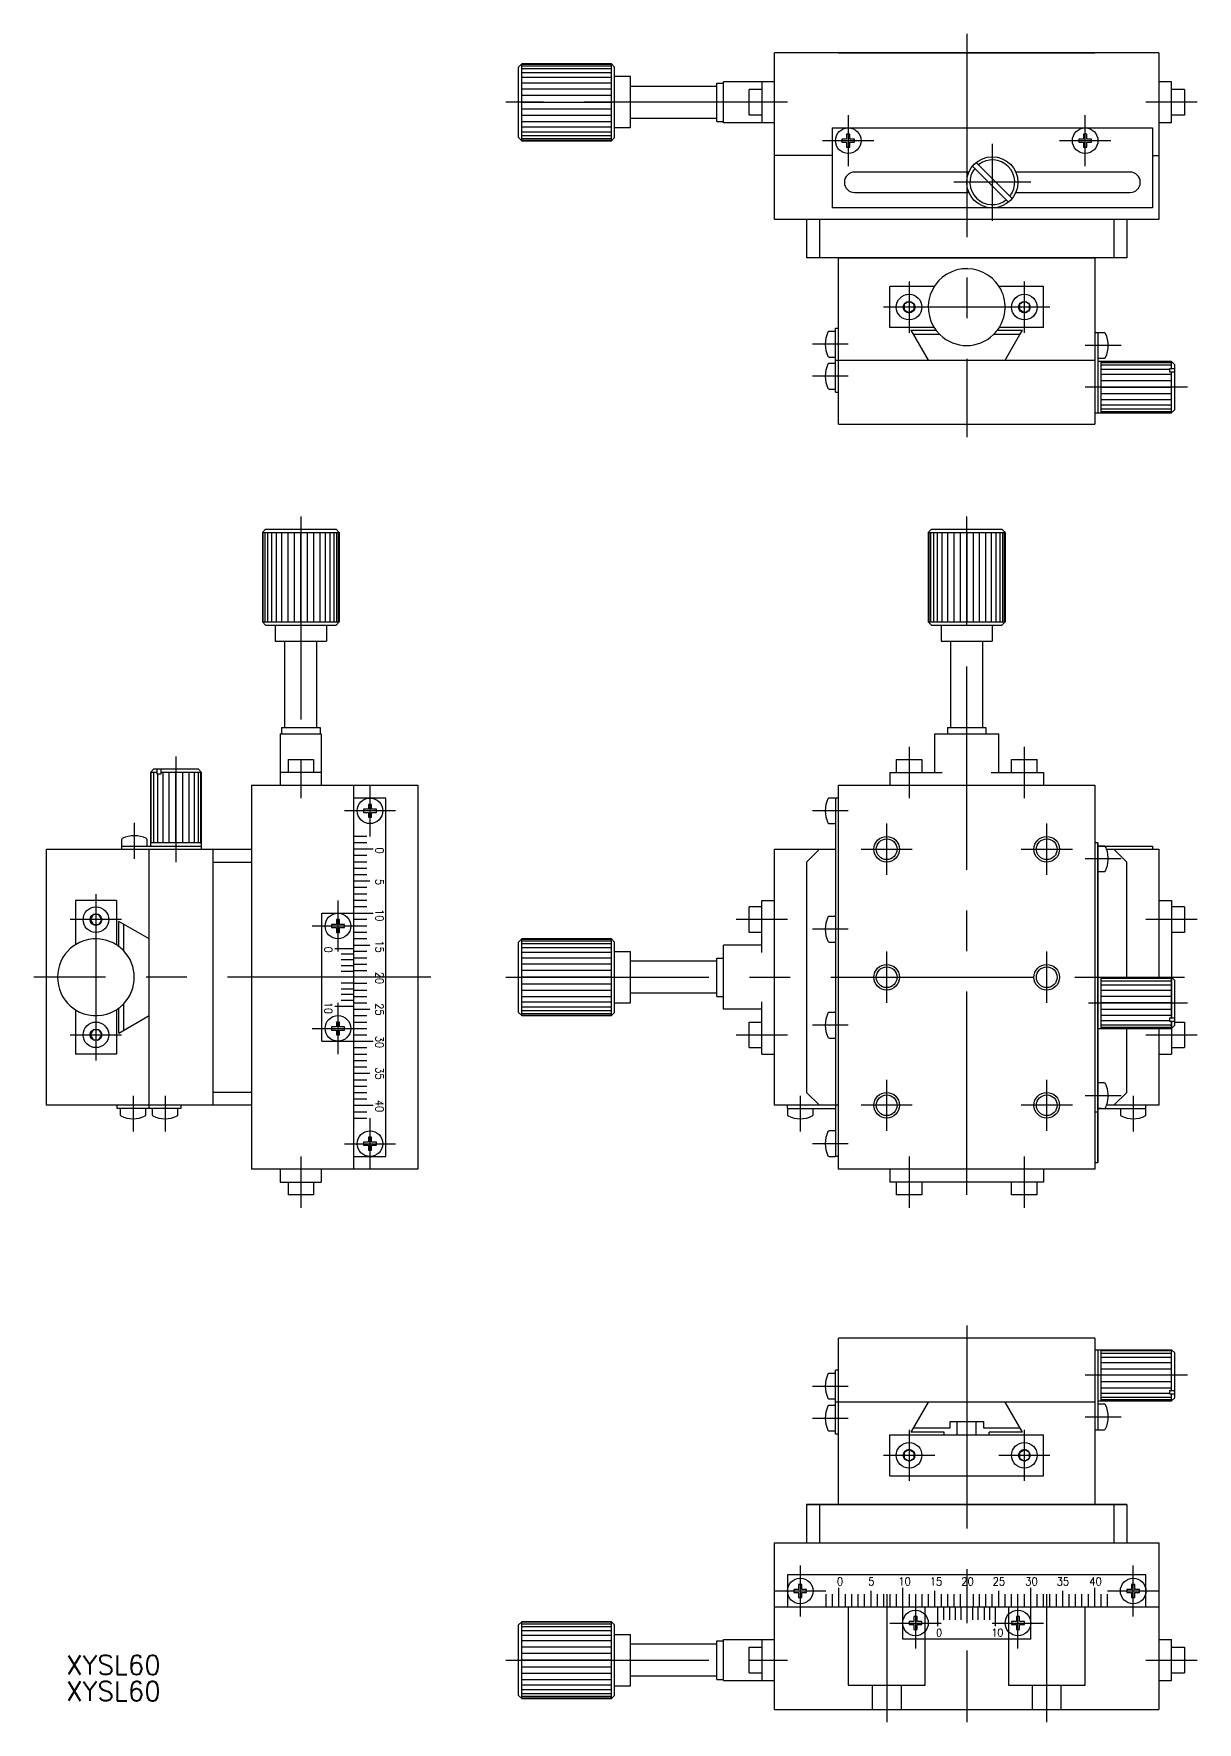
# Model space of a CAD drawing. Extents: x -146 to 249, y -116 to 147.
# Drawn here: x -145.7 to 36, y -116.4 to 147.4 of the extents above; entities that cross this region are included whole.
import ezdxf

# ---------------------------------------------------------------- set-up
doc = ezdxf.new("R2010")
doc.units = 0
doc.linetypes.add('CENTER', pattern=[50.8, 31.75, -6.35, 6.35, -6.35])
doc.linetypes.add('DASHED', pattern=[19.05, 12.7, -6.35])
doc.layers.get('0').update_dxf_attribs({"linetype": 'CONTINUOUS'})
doc.layers.add('CENTER', color=1, linetype='CENTER')
doc.styles.add('CONVERTER_1', font='txt.shx', dxfattribs={"width": 0.9})
doc.styles.get("Standard").update_dxf_attribs({"font": 'txt.shx', "height": 3, "bigfont": 'bigfont.shx'})

msp = doc.modelspace()

# ---------------------------------------------------------------- linework, layer by layer
at = {"color": 7, "linetype": 'CONTINUOUS'}
for p, q in [((-70, 142.19), (-69.5, 142.69)), ((-69.5, 130.69), (-69.5, 142.69)), ((-55.5, 142.69), (-69.5, 142.69)), ((-55.5, 142.6), (-69.5, 142.6)), ((-55.5, 130.69), (-55.5, 142.69)), ((-55.5, 142.69), (-55, 142.19)), ((-30, 118.39), (-30, 144.39)), ((30, 144.39), (-30, 144.39)), ((-20, 144.39), (20, 144.39)), ((30, 144.39), (30, 118.39)), ((30, 144.39), (30, 141.09)), ((-70, 131.19), (-70, 142.19)), ((-55.5, 142.33), (-69.5, 142.33)), ((-55.5, 141.89), (-69.5, 141.89)), ((-55.5, 141.29), (-69.5, 141.29)), ((-55.5, 140.55), (-69.5, 140.55)), ((-55, 131.19), (-55, 142.19)), ((-52.5, 140.69), (-55, 140.69)), ((-52.5, 132.69), (-52.5, 140.69)), ((-52.5, 139.19), (-52.5, 140.69)), ((-30, 139.89), (-38, 139.89)), ((-38, 133.49), (-38, 139.89)), ((-32, 139.89), (-32, 133.49)), ((32, 139.89), (30, 139.89)), ((32, 133.49), (32, 139.89)), ((-55.5, 139.69), (-69.5, 139.69)), ((-55.5, 138.71), (-69.5, 138.71)), ((-55.5, 137.73), (-69.5, 137.73)), ((-52.5, 139.19), (-39, 139.19)), ((-39, 133.69), (-39, 139.69)), ((-39, 139.69), (-38, 139.69)), ((-34, 134.69), (-34, 138.69)), ((-32, 138.69), (-34, 138.69)), ((34, 138.69), (32, 138.69)), ((34, 138.69), (34, 134.69)), ((-69.5, 136.69), (-55.5, 136.69)), ((-69.5, 135.65), (-55.5, 135.65)), ((-69.5, 134.67), (-55.5, 134.67)), ((-32, 134.69), (-34, 134.69)), ((34, 134.69), (32, 134.69)), ((-69.5, 133.69), (-55.5, 133.69)), ((-69.5, 132.83), (-55.5, 132.83)), ((-69.5, 132.09), (-55.5, 132.09)), ((-52.5, 132.69), (-55, 132.69)), ((-52.5, 132.69), (-55, 132.69)), ((-52.5, 134.19), (-39, 134.19)), ((-39, 133.69), (-38, 133.69)), ((-30, 133.49), (-38, 133.49)), ((-21, 132.69), (-21, 120.19)), ((-21, 132.69), (29, 132.69)), ((29, 132.69), (29, 120.19)), ((32, 133.49), (30, 133.49)), ((-70, 131.19), (-69.5, 130.69)), ((-69.5, 131.49), (-55.5, 131.49)), ((-69.5, 131.05), (-55.5, 131.05)), ((-69.5, 130.78), (-55.5, 130.78)), ((-69.5, 130.69), (-55.5, 130.69)), ((-55.5, 130.69), (-69.5, 130.69)), ((-55, 131.19), (-55.5, 130.69)), ((-18.75, 130.94), (-19.5, 130.94)), ((-19.5, 130.94), (-19.5, 130.44)), ((-19.5, 130.44), (-18.75, 130.44)), ((-18.25, 131.69), (-18.75, 131.69)), ((-18.75, 131.69), (-18.75, 130.94)), ((-18.75, 130.44), (-18.75, 129.69)), ((-18.75, 129.69), (-18.25, 129.69)), ((-18.25, 130.94), (-18.25, 131.69)), ((-17.5, 130.94), (-18.25, 130.94)), ((-18.25, 129.69), (-18.25, 130.44)), ((-18.25, 130.44), (-17.5, 130.44)), ((-17.5, 130.44), (-17.5, 130.94)), ((17.5, 130.94), (17.5, 130.44)), ((18.25, 130.94), (17.5, 130.94)), ((17.5, 130.44), (18.25, 130.44)), ((18.25, 131.69), (18.25, 130.94)), ((18.75, 131.69), (18.25, 131.69)), ((18.25, 130.44), (18.25, 129.69)), ((18.25, 129.69), (18.75, 129.69)), ((18.75, 130.94), (18.75, 131.69)), ((19.5, 130.94), (18.75, 130.94)), ((18.75, 130.44), (19.5, 130.44)), ((18.75, 129.69), (18.75, 130.44)), ((19.5, 130.44), (19.5, 130.94)), ((-21, 128.39), (-30, 128.39)), ((6.53, 121.09), (0.9, 126.72)), ((7.1, 121.66), (1.47, 127.29)), ((29, 128.39), (30, 128.39)), ((0.33, 125.79), (-17.5, 125.79)), ((25.5, 125.79), (7.67, 125.79)), ((-17.5, 122.59), (0.33, 122.59)), ((7.67, 122.59), (25.5, 122.59)), ((29, 120.19), (-21, 120.19)), ((-25, 118.39), (-30, 118.39)), ((25, 118.39), (-25, 118.39)), ((-25, 118.39), (-25, 112.39)), ((-23, 118.39), (-23, 112.39)), ((23, 118.39), (23, 112.39)), ((25, 118.39), (25, 112.39)), ((30, 118.39), (25, 118.39)), ((25, 112.39), (-25, 112.39)), ((-20, 112.39), (20, 112.39)), ((-20, 112.39), (20, 112.39)), ((-20, 86.39), (-20, 112.39)), ((20, 112.39), (20, 88.19)), ((-5.08, 107.89), (-12, 107.89)), ((-12, 101.49), (-12, 107.89)), ((-9, 105.59), (-9.78, 105.14)), ((-8.22, 105.14), (-9, 105.59)), ((12, 107.89), (5.08, 107.89)), ((9, 105.59), (8.22, 105.14)), ((9.78, 105.14), (9, 105.59)), ((12, 101.49), (12, 107.89)), ((-9.78, 105.14), (-9.78, 104.24)), ((-9.78, 104.24), (-9, 103.79)), ((-8.22, 104.24), (-9, 103.79)), ((-8.22, 104.24), (-8.22, 105.14)), ((8.22, 105.14), (8.22, 104.24)), ((9, 103.79), (8.22, 104.24)), ((9, 103.79), (9.78, 104.24)), ((9.78, 104.24), (9.78, 105.14)), ((-20.5, 100.89), (-21.49, 100.89)), ((-20.5, 91.39), (-20.5, 101.39)), ((-20.5, 101.39), (-20, 101.39)), ((-20, 101.09), (-20, 101.39)), ((-5.08, 101.49), (-12, 101.49)), ((-8.71, 101.09), (-6, 96.39)), ((-8.71, 101.09), (-4.8, 101.09)), ((-4.18, 100.39), (-8.31, 100.39)), ((8.31, 100.39), (4.18, 100.39)), ((4.8, 101.09), (8.71, 101.09)), ((12, 101.49), (5.08, 101.49)), ((6, 96.39), (8.31, 100.39)), ((8.31, 100.39), (8.71, 101.09)), ((8.31, 100.39), (8.48, 100.69)), ((20.5, 100.69), (20, 100.69)), ((20.5, 100.69), (20.5, 88.19)), ((21.49, 100.69), (20.5, 100.69)), ((-21.49, 96.89), (-20.5, 96.89)), ((-20.5, 95.89), (-21.49, 95.89)), ((-20.5, 96.39), (20, 96.39)), ((20.5, 96.69), (21.49, 96.69)), ((32, 96.19), (20.5, 96.19)), ((21, 88.19), (21, 96.19)), ((21, 96.05), (32, 96.05)), ((21, 95.65), (32, 95.65)), ((21, 95.02), (31.7, 95.02)), ((31.7, 94.55), (31.7, 95.12)), ((31.7, 95.12), (32.5, 95.12)), ((32, 96.19), (32.5, 95.69)), ((32, 95.12), (32, 96.19)), ((32.5, 88.69), (32.5, 95.69)), ((21, 94.19), (32, 94.19)), ((21, 93.22), (32, 93.22)), ((32.5, 94.55), (31.7, 94.55)), ((32, 88.19), (32, 94.55)), ((-21.49, 91.89), (-20.5, 91.89)), ((-20.5, 91.39), (-20, 91.39)), ((21, 92.19), (32, 92.19)), ((32, 91.15), (21, 91.15)), ((32, 90.19), (21, 90.19)), ((20, 88.19), (32, 88.19)), ((20, 88.19), (20, 86.39)), ((32, 89.36), (21, 89.36)), ((32, 88.73), (21, 88.73)), ((21, 88.44), (21, 88.19)), ((32, 88.33), (21, 88.33)), ((32.5, 88.69), (32, 88.19)), ((-20, 86.39), (20, 86.39)), ((-110, 69.5), (-109.5, 70)), ((-110, 69.5), (-98, 69.5)), ((-110, 69.5), (-110, 55.5)), ((-109.91, 69.5), (-109.91, 55.5)), ((-109.64, 69.5), (-109.64, 55.5)), ((-109.5, 70), (-98.5, 70)), ((-109.2, 69.5), (-109.2, 55.5)), ((-108.6, 69.5), (-108.6, 55.5)), ((-107.86, 69.5), (-107.86, 55.5)), ((-107, 69.5), (-107, 55.5)), ((-106.02, 69.5), (-106.02, 55.5)), ((-105.05, 69.5), (-105.05, 55.5)), ((-104, 55.5), (-104, 69.5)), ((-102.96, 55.5), (-102.96, 69.5)), ((-101.98, 55.5), (-101.98, 69.5)), ((-101, 55.5), (-101, 69.5)), ((-100.15, 55.5), (-100.15, 69.5)), ((-99.41, 55.5), (-99.41, 69.5)), ((-98.81, 55.5), (-98.81, 69.5)), ((-98, 69.5), (-98.5, 70)), ((-98.37, 55.5), (-98.37, 69.5)), ((-98.09, 55.5), (-98.09, 69.5)), ((-98, 69.5), (-98, 55.5)), ((-98, 55.5), (-98, 69.5)), ((-6, 69.5), (-5.5, 70)), ((-6, 69.5), (-6, 55.5)), ((-6, 69.5), (-5.91, 69.5)), ((-5.91, 69.5), (-5.91, 55.5)), ((-5.91, 69.5), (-5.64, 69.5)), ((-5.64, 69.5), (-5.64, 55.5)), ((-5.64, 69.5), (-5.2, 69.5)), ((-5.5, 70), (-2.2, 70)), ((-5.2, 69.5), (-5.2, 55.5)), ((-5.2, 69.5), (-4.6, 69.5)), ((-4.6, 69.5), (-4.6, 55.5)), ((-4.6, 69.5), (-3.86, 69.5)), ((-3.86, 69.5), (-3, 69.5)), ((-3.86, 69.5), (-3.86, 55.5)), ((-3, 69.5), (-3, 55.5)), ((-3, 69.5), (-2.02, 69.5)), ((-2.2, 70), (-2, 70)), ((-2.02, 69.5), (-2.02, 55.5)), ((-2.02, 69.5), (-1.04, 69.5)), ((-2, 70), (2, 70)), ((-1.04, 69.5), (-1.04, 55.5)), ((-1.04, 69.5), (0, 69.5)), ((0, 55.5), (0, 69.5)), ((0, 69.5), (6, 69.5)), ((1.04, 55.5), (1.04, 69.5)), ((2, 70), (5.5, 70)), ((2.02, 55.5), (2.02, 69.5)), ((3, 55.5), (3, 69.5)), ((3.86, 55.5), (3.86, 69.5)), ((4.6, 55.5), (4.6, 69.5)), ((5.2, 55.5), (5.2, 69.5)), ((6, 69.5), (5.5, 70)), ((5.64, 55.5), (5.64, 69.5)), ((5.91, 55.5), (5.91, 69.5)), ((6, 69.5), (6, 55.5)), ((6, 55.5), (6, 69.5)), ((-110, 55.5), (-98, 55.5)), ((-109.5, 55), (-110, 55.5)), ((-98, 55.5), (-98.5, 55)), ((-6, 55.5), (-5.91, 55.5)), ((-5.5, 55), (-6, 55.5)), ((-5.91, 55.5), (-5.64, 55.5)), ((-5.64, 55.5), (-5.2, 55.5)), ((-5.2, 55.5), (-4.6, 55.5)), ((-4.6, 55.5), (-3.86, 55.5)), ((-3.86, 55.5), (-3, 55.5)), ((-3, 55.5), (-2.02, 55.5)), ((-2.02, 55.5), (-1.04, 55.5)), ((-1.04, 55.5), (0, 55.5)), ((0, 55.5), (6, 55.5)), ((6, 55.5), (5.5, 55)), ((-109.5, 55), (-98.5, 55)), ((-108, 55), (-100, 55)), ((-108, 55), (-108, 52.5)), ((-100, 55), (-100, 52.5)), ((-100, 55), (-100, 52.5)), ((-5.5, 55), (5.5, 55)), ((-4, 55), (4, 55)), ((-4, 55), (-4, 52.5)), ((4, 55), (4, 52.5)), ((4, 55), (4, 52.5)), ((-108, 52.5), (-100, 52.5)), ((-106.5, 39), (-106.5, 52.5)), ((-101.5, 39), (-101.5, 52.5)), ((-101.5, 52.5), (-100, 52.5)), ((-4, 52.5), (4, 52.5)), ((-2.5, 39), (-2.5, 52.5)), ((-2.5, 52.5), (2.5, 52.5)), ((2.5, 39), (2.5, 52.5)), ((-107.2, 38), (-100.8, 38)), ((-107.2, 38), (-107.2, 30)), ((-107, 39), (-101, 39)), ((-107, 39), (-107, 38)), ((-101, 39), (-101, 38)), ((-100.8, 38), (-100.8, 30)), ((-5, 38), (-3, 38)), ((-5, 32), (-5, 38)), ((-3, 39), (-3, 38)), ((-3, 39), (-2.5, 39)), ((-3, 38), (-2.5, 38)), ((-3, 38), (-2.5, 38)), ((-2.5, 39), (2.5, 39)), ((-2.5, 38), (2.5, 38)), ((-2.5, 38), (2.5, 38)), ((2.5, 39), (3, 39)), ((2.5, 38), (3, 38)), ((2.5, 38), (3, 38)), ((2.5, 38), (3, 38)), ((3, 39), (3, 38)), ((3, 38), (5, 38)), ((5, 32), (5, 38)), ((-127.5, 32), (-127, 32.5)), ((-127.5, 32), (-127.5, 20.5)), ((-126.43, 32), (-127.5, 32)), ((-127.37, 21), (-127.37, 32)), ((-120, 32.5), (-127, 32.5)), ((-126.97, 21), (-126.97, 32)), ((-126.43, 31.7), (-126.43, 32.5)), ((-125.87, 31.7), (-126.43, 31.7)), ((-126.33, 21), (-126.33, 31.7)), ((-125.87, 32.5), (-125.87, 31.7)), ((-119.5, 32), (-125.87, 32)), ((-125.5, 21), (-125.5, 32)), ((-124.54, 21), (-124.54, 32)), ((-123.5, 21), (-123.5, 32)), ((-122.47, 32), (-122.47, 21)), ((-121.5, 32), (-121.5, 21)), ((-120.68, 32), (-120.68, 21)), ((-120.04, 32), (-120.04, 21)), ((-120, 32.5), (-119.5, 32)), ((-119.64, 32), (-119.64, 21)), ((-119.5, 20), (-119.5, 32)), ((-100.8, 32), (-107.2, 32)), ((-106, 34), (-102, 34)), ((-106, 34), (-106, 32)), ((-102, 34), (-102, 32)), ((-12, 32), (-3.84, 32)), ((-12, 32), (-12, 30)), ((-11, 34), (-11, 32)), ((-11, 34), (-7, 34)), ((-7, 34), (-7, 32)), ((3.84, 32), (5, 32)), ((5, 32), (7, 32)), ((7, 34), (11, 34)), ((7, 32), (7, 34)), ((7, 32), (12, 32)), ((11, 32), (11, 34)), ((11, 32), (12, 32)), ((12, 32), (12, 30)), ((-111.7, 30), (-111.7, -30)), ((-111.7, 30), (-85.7, 30)), ((-95.7, -30), (-95.7, 30)), ((-85.7, 30), (-85.7, -30)), ((-20, -20), (-20, 30)), ((-20, 30), (20, 30)), ((20, 30), (20, -29)), ((-90.7, 28), (-95.7, 28)), ((-93.45, 27), (-93.45, 26.25)), ((-92.95, 27), (-93.45, 27)), ((-92.95, 26.25), (-92.95, 27)), ((-90.7, -28), (-90.7, 28)), ((-20.5, 28), (-21.49, 28)), ((-20.5, 28), (-20.5, -20.5)), ((-20, 28), (-20.5, 28)), ((-93.45, 26.25), (-94.2, 26.25)), ((-94.2, 26.25), (-94.2, 25.75)), ((-94.2, 25.75), (-93.45, 25.75)), ((-93.45, 25.75), (-93.45, 25)), ((-93.45, 25), (-92.95, 25)), ((-92.2, 26.25), (-92.95, 26.25)), ((-92.95, 25), (-92.95, 25.75)), ((-92.95, 25.75), (-92.2, 25.75)), ((-92.2, 25.75), (-92.2, 26.25)), ((-21.49, 24), (-20.5, 24)), ((-132, 21.49), (-132, 20.5)), ((-128, 20.5), (-128, 21.49)), ((-93.7, 22), (-95.7, 22)), ((-143.7, -20), (-143.7, 20)), ((-143.7, 20), (-111.7, 20)), ((-132, 20.5), (-119.5, 20.5)), ((-132, 20.5), (-132, 20)), ((-127.7, -20.5), (-127.7, 20)), ((-119.5, 21), (-127.5, 21)), ((-119.75, 21), (-119.5, 21)), ((-117.7, 18), (-117.7, 20)), ((-93.7, 21), (-95.7, 21)), ((-92.7, 20), (-95.7, 20)), ((-93.7, 19), (-95.7, 19)), ((-30, -20), (-30, 20)), ((-30, 20), (-20.5, 20)), ((-25, 18), (-23, 20)), ((20.5, 21), (20, 21)), ((20.5, 21), (20.5, 0)), ((20.5, 20.5), (20.5, 21)), ((20.5, -29), (20.5, 20.5)), ((20.5, 20.5), (29, 20.5)), ((21.49, 20.5), (20.5, 20.5)), ((21.83, 20), (30, 20)), ((25, 18), (23, 20)), ((29, 20.5), (29, 20)), ((30, 20), (30, 0)), ((-117.7, 0), (-117.7, 18)), ((-117.7, 18), (-111.7, 18)), ((-93.7, 18), (-95.7, 18)), ((-93.7, 17), (-95.7, 17)), ((-93.7, 16), (-95.7, 16)), ((-25, 18), (-25, -18)), ((20.5, 16.5), (21.49, 16.5)), ((25, 8), (25, 18)), ((25, 0), (25, 18)), ((-93.2, 15), (-95.7, 15)), ((-93.7, 14), (-95.7, 14)), ((-132.8, 12), (-139.2, 12)), ((-139.2, 12), (-139.2, 5.08)), ((-132.8, 12), (-132.8, 5.08)), ((-93.7, 13), (-95.7, 13)), ((-93.7, 12), (-95.7, 12)), ((-93.7, 11), (-95.7, 11)), ((-32, 11), (-34, 11)), ((-34, 7), (-34, 11)), ((-32, 12), (-30, 12)), ((-32, 7), (-32, 12)), ((30, 12), (32, 12)), ((32, 12), (32, -6.36)), ((32, 12), (32, 11)), ((34, 11), (32, 11)), ((34, 11), (34, 7)), ((-136.45, 9.78), (-136.9, 9)), ((-136.9, 9), (-136.45, 8.22)), ((-135.55, 9.78), (-136.45, 9.78)), ((-136.45, 8.22), (-135.55, 8.22)), ((-135.1, 9), (-135.55, 9.78)), ((-135.1, 9), (-135.55, 8.22)), ((-127.7, 6), (-132.4, 8.71)), ((-132.4, 4.8), (-132.4, 8.71)), ((-131.7, 8.31), (-131.7, 4.18)), ((-100.7, -10), (-100.7, 10)), ((-100.7, 10), (-92.7, 10)), ((-98.45, 8.25), (-99.2, 8.25)), ((-99.2, 8.25), (-99.2, 7.75)), ((-97.95, 9), (-98.45, 9)), ((-98.45, 9), (-98.45, 8.25)), ((-97.95, 8.25), (-97.95, 9)), ((-97.2, 8.25), (-97.95, 8.25)), ((-97.2, 7.75), (-97.2, 8.25)), ((-93.7, 9), (-95.7, 9)), ((-93.7, 8), (-95.7, 8)), ((-20.5, 9.5), (-21.49, 9.5)), ((-99.2, 7.75), (-98.45, 7.75)), ((-98.45, 7.75), (-98.45, 7)), ((-98.45, 7), (-97.95, 7)), ((-97.95, 7), (-97.95, 7.75)), ((-97.95, 7.75), (-97.2, 7.75)), ((-93.7, 7), (-95.7, 7)), ((-93.7, 6), (-95.7, 6)), ((-69.5, 6), (-70, 5.5)), ((-70, 2), (-70, 5.5)), ((-55.5, 6), (-69.5, 6)), ((-69.5, 6), (-55.5, 6)), ((-69.5, 0), (-69.5, 6)), ((-55.5, 5.91), (-69.5, 5.91)), ((-55.5, 5.64), (-69.5, 5.64)), ((-55.5, 0), (-55.5, 6)), ((-55.5, 6), (-55, 5.5)), ((-55, -5.5), (-55, 5.5)), ((-32, 7), (-34, 7)), ((-32, 5), (-32, 7)), ((-21.49, 5.5), (-20.5, 5.5)), ((34, 7), (32, 7)), ((-98.7, 4.5), (-95.7, 4.5)), ((-95.7, 3.6), (-97.7, 3.6)), ((-95.7, 2.7), (-97.7, 2.7)), ((-95.7, 5), (-93.2, 5)), ((-93.7, 4), (-95.7, 4)), ((-93.7, 3), (-95.7, 3)), ((-55.5, 5.2), (-69.5, 5.2)), ((-55.5, 4.6), (-69.5, 4.6)), ((-55.5, 3.86), (-69.5, 3.86)), ((-55.5, 3), (-69.5, 3)), ((-55, 4), (-52.5, 4)), ((-55, 4), (-52.5, 4)), ((-55, -4), (-55, 4)), ((-52.5, -4), (-52.5, 4)), ((-52.5, 2.5), (-52.5, 4)), ((-39, 3), (-38, 3)), ((-39, 2.5), (-39, 3)), ((-32, 5), (-38, 5)), ((-38, 3), (-38, 5)), ((-38, 2.5), (-38, 3)), ((-38, 2.5), (-38, 3)), ((-38, 2.5), (-38, 3)), ((-32, 3.84), (-32, 5)), ((-117.7, -18), (-117.7, 0)), ((-92.7, 0), (-98.2, 0)), ((-95.7, 1.8), (-97.7, 1.8)), ((-95.7, 0.9), (-97.7, 0.9)), ((-93.7, 2), (-95.7, 2)), ((-93.7, 1), (-95.7, 1)), ((-70, -2), (-70, 2)), ((-55.5, 2.02), (-69.5, 2.02)), ((-55.5, 1.04), (-69.5, 1.04)), ((-55.5, 0), (-69.5, 0)), ((-69.5, -1.04), (-69.5, 0)), ((-55.5, -1.04), (-55.5, 0)), ((-52.5, -2.5), (-52.5, 2.5)), ((-39, 2.5), (-52.5, 2.5)), ((-39, -2.5), (-39, 2.5)), ((-38, -2.5), (-38, 2.5)), ((-38, -2.5), (-38, 2.5)), ((20.5, 0), (32, 0)), ((20.5, 0), (20.5, -29)), ((-95.7, -0.9), (-97.7, -0.9)), ((-97.7, -1.8), (-95.7, -1.8)), ((-93.7, -1), (-95.7, -1)), ((-95.7, -2), (-93.7, -2)), ((-70, -2.2), (-70, -2)), ((-70, -5.5), (-70, -2.2)), ((-69.5, -2.02), (-69.5, -1.04)), ((-69.5, -1.04), (-55.5, -1.04)), ((-69.5, -2.02), (-55.5, -2.02)), ((-69.5, -3), (-69.5, -2.02)), ((-55.5, -2.02), (-55.5, -1.04)), ((-55.5, -3), (-55.5, -2.02)), ((-39, -2.5), (-52.5, -2.5)), ((-52.5, -4), (-52.5, -2.5)), ((-39, -3), (-39, -2.5)), ((-38, -3), (-38, -2.5)), ((-38, -3), (-38, -2.5)), ((21, -8), (21, 0)), ((21, -8), (21, 0)), ((21, 0), (21, -0.25)), ((21, 0), (21, -0.25)), ((21, -0.14), (32, -0.14)), ((21, -0.54), (32, -0.54)), ((21, -1.17), (32, -1.17)), ((21, -2), (32, -2)), ((32, -6.36), (32, 0)), ((32, 0), (32.5, -0.5)), ((32.5, -5), (32.5, -0.5)), ((-139.2, -5.08), (-139.2, -12)), ((-132.8, -5.08), (-132.8, -12)), ((-132.4, -8.71), (-132.4, -4.8)), ((-131.7, -4.18), (-131.7, -8.31)), ((-98.7, -4.5), (-95.7, -4.5)), ((-95.7, -2.7), (-97.7, -2.7)), ((-97.7, -3.6), (-95.7, -3.6)), ((-95.7, -3), (-93.7, -3)), ((-95.7, -4), (-93.7, -4)), ((-95.7, -5), (-93.2, -5)), ((-69.5, -3), (-55.5, -3)), ((-69.5, -3.86), (-69.5, -3)), ((-69.5, -3.86), (-55.5, -3.86)), ((-69.5, -4.6), (-69.5, -3.86)), ((-69.5, -4.6), (-55.5, -4.6)), ((-69.5, -5.2), (-69.5, -4.6)), ((-69.5, -5.2), (-55.5, -5.2)), ((-69.5, -5.64), (-69.5, -5.2)), ((-55.5, -3.86), (-55.5, -3)), ((-55.5, -4.6), (-55.5, -3.86)), ((-55.5, -5.2), (-55.5, -4.6)), ((-55.5, -5.64), (-55.5, -5.2)), ((-55, -4), (-52.5, -4)), ((-39, -3), (-38, -3)), ((-38, -5), (-38, -3)), ((-32, -5), (-38, -5)), ((-32, -12), (-32, -3.84)), ((21, -2.96), (32, -2.96)), ((32, -4), (21, -4)), ((32, -5.04), (21, -5.04)), ((32.5, -6.36), (32.5, -5)), ((32.5, -7), (32.5, -5)), ((-132.4, -8.71), (-127.7, -6)), ((-98.45, -7.75), (-99.2, -7.75)), ((-99.2, -7.75), (-99.2, -8.25)), ((-98.45, -7), (-98.45, -7.75)), ((-97.95, -7), (-98.45, -7)), ((-97.95, -7.75), (-97.95, -7)), ((-97.2, -7.75), (-97.95, -7.75)), ((-97.2, -8.25), (-97.2, -7.75)), ((-95.7, -6), (-93.7, -6)), ((-95.7, -7), (-93.7, -7)), ((-69.5, -6), (-70, -5.5)), ((-69.5, -5.64), (-55.5, -5.64)), ((-69.5, -5.91), (-69.5, -5.64)), ((-69.5, -5.91), (-55.5, -5.91)), ((-69.5, -6), (-69.5, -5.91)), ((-69.5, -6), (-55.5, -6)), ((-55, -5.5), (-55.5, -6)), ((-55.5, -5.91), (-55.5, -5.64)), ((-55.5, -6), (-55.5, -5.91)), ((-34, -11), (-34, -7)), ((-34, -7), (-32, -7)), ((-20.5, -5.5), (-21.49, -5.5)), ((32, -6), (21, -6)), ((31.7, -6.83), (21, -6.83)), ((32, -7.46), (21, -7.46)), ((32, -7.86), (21, -7.86)), ((31.7, -6.93), (31.7, -6.36)), ((31.7, -6.36), (32.5, -6.36)), ((32.5, -6.93), (31.7, -6.93)), ((32, -6.36), (32.5, -6.36)), ((32.5, -6.93), (32, -6.93)), ((32, -8), (32, -6.93)), ((32, -6.93), (32, -12)), ((32.5, -7.5), (32, -8)), ((32.5, -6.93), (32.5, -6.36)), ((32.5, -7), (32.5, -6.93)), ((32.5, -7), (34, -7)), ((32.5, -7.5), (32.5, -7)), ((34, -7), (34, -11)), ((-136.45, -8.22), (-136.9, -9)), ((-136.9, -9), (-136.45, -9.78)), ((-135.55, -8.22), (-136.45, -8.22)), ((-136.45, -9.78), (-135.55, -9.78)), ((-135.55, -8.22), (-135.1, -9)), ((-135.55, -9.78), (-135.1, -9)), ((-100.7, -10), (-92.7, -10)), ((-99.2, -8.25), (-98.45, -8.25)), ((-98.45, -8.25), (-98.45, -9)), ((-98.45, -9), (-97.95, -9)), ((-97.95, -9), (-97.95, -8.25)), ((-97.95, -8.25), (-97.2, -8.25)), ((-95.7, -8), (-93.7, -8)), ((-95.7, -9), (-93.7, -9)), ((-21.49, -9.5), (-20.5, -9.5)), ((20.5, -8), (25, -8)), ((25, -8), (32, -8)), ((25, -18), (25, -8)), ((30, -8), (30, -20)), ((-132.8, -12), (-139.2, -12)), ((-95.7, -11), (-93.7, -11)), ((-95.7, -12), (-93.7, -12)), ((-95.7, -13), (-93.7, -13)), ((-34, -11), (-32, -11)), ((-32, -12), (-30, -12)), ((30, -12), (32, -12)), ((32, -11), (34, -11)), ((-95.7, -14), (-93.7, -14)), ((-95.7, -15), (-93.2, -15)), ((-111.7, -18), (-117.7, -18)), ((-117.7, -20), (-117.7, -18)), ((-95.7, -16), (-93.7, -16)), ((-95.7, -17), (-93.7, -17)), ((-95.7, -18), (-93.7, -18)), ((-25, -18), (-23, -20)), ((21.49, -16.5), (20.5, -16.5)), ((23, -20), (25, -18)), ((-111.7, -20), (-143.7, -20)), ((-132.7, -20.5), (-132.7, -20)), ((-132.4, -20), (-132.7, -20)), ((-122.7, -20.5), (-132.7, -20.5)), ((-132.2, -20.5), (-132.2, -21.49)), ((-128.2, -21.49), (-128.2, -20.5)), ((-127.2, -20.5), (-127.2, -21.49)), ((-123.2, -21.49), (-123.2, -20.5)), ((-122.7, -20.5), (-122.7, -20)), ((-95.7, -19), (-93.7, -19)), ((-95.7, -20), (-92.7, -20)), ((-95.7, -21), (-93.7, -21)), ((-25, -20), (-30, -20)), ((-28, -20.5), (-28, -20)), ((-28, -20.5), (-20.5, -20.5)), ((-28, -20.5), (-28, -21.49)), ((-20, -20), (-25, -20)), ((-24, -21.49), (-24, -20.5)), ((-21.83, -20), (-23, -20)), ((-20.5, -20.5), (-20.5, -28)), ((-20, -28.5), (-20, -20)), ((20, -21), (20.5, -21)), ((20.5, -20.5), (28, -20.5)), ((20.5, -21), (20.5, -20.5)), ((20.5, -20.5), (21.49, -20.5)), ((21, -20.5), (20.5, -20.5)), ((20.5, -21.49), (20.5, -20.5)), ((30, -20), (21.83, -20)), ((24, -20.5), (24, -21.49)), ((28, -20.5), (28, -20)), ((28, -21.49), (28, -20.5)), ((-95.7, -22), (-93.7, -22)), ((-94.2, -25.75), (-94.2, -26.25)), ((-93.45, -25.75), (-94.2, -25.75)), ((-94.2, -26.25), (-93.45, -26.25)), ((-92.95, -25), (-93.45, -25)), ((-93.45, -25), (-93.45, -25.75)), ((-93.45, -26.25), (-93.45, -27)), ((-92.95, -25.75), (-92.95, -25)), ((-92.2, -25.75), (-92.95, -25.75)), ((-92.95, -26.25), (-92.2, -26.25)), ((-92.95, -27), (-92.95, -26.25)), ((-92.2, -26.25), (-92.2, -25.75)), ((-20.5, -24), (-21.49, -24)), ((-95.7, -28), (-90.7, -28)), ((-93.45, -27), (-92.95, -27)), ((-21.49, -28), (-20.5, -28)), ((-20, -28), (-20.5, -28)), ((-20, -30), (-20, -28.5)), ((-20, -30), (-20, -28.5)), ((20.5, -29), (20, -29)), ((20, -29), (20, -30)), ((20.5, -29), (20, -29)), ((-85.7, -30), (-111.7, -30)), ((-107.2, -30), (-107.2, -32)), ((-100.8, -30), (-100.8, -32)), ((20, -30), (-20, -30)), ((-12, -30), (-12, -32)), ((12, -30), (12, -32)), ((-107.2, -32), (-100.8, -32)), ((-106, -32), (-106, -34)), ((-102, -34), (-106, -34)), ((-102, -32), (-102, -34)), ((12, -32), (-12, -32)), ((-11, -32), (-11, -34)), ((-7, -34), (-11, -34)), ((-7, -32), (-7, -33.5)), ((-7, -33.5), (-7, -34)), ((7, -34), (7, -32)), ((11, -34), (7, -34)), ((12, -32), (11, -32)), ((11, -34), (11, -32)), ((20, -56.38), (-20, -56.38)), ((-20, -82.38), (-20, -56.38)), ((20, -56.38), (20, -82.38)), ((20, -58.18), (32, -58.18)), ((20.5, -58.18), (20.5, -70.68)), ((21, -66.18), (21, -58.18)), ((21, -58.18), (21, -58.43)), ((21, -58.32), (32, -58.32)), ((21, -58.72), (32, -58.72)), ((21, -59.35), (32, -59.35)), ((21, -60.18), (32, -60.18)), ((32, -64.54), (32, -58.18)), ((32, -58.18), (32.5, -58.68)), ((32.5, -65.68), (32.5, -58.68)), ((-20.5, -61.88), (-21.49, -61.88)), ((-20, -61.38), (-20.5, -61.38)), ((-20.5, -71.38), (-20.5, -61.38)), ((21, -61.15), (32, -61.15)), ((32, -62.18), (21, -62.18)), ((32, -63.22), (21, -63.22)), ((-21.49, -65.88), (-20.5, -65.88)), ((32, -64.18), (21, -64.18)), ((31.7, -65.01), (21, -65.01)), ((32, -65.65), (21, -65.65)), ((31.7, -65.11), (31.7, -64.54)), ((31.7, -64.54), (32.5, -64.54)), ((32.5, -65.11), (31.7, -65.11)), ((32, -66.18), (32, -65.11)), ((32.5, -65.68), (32, -66.18)), ((-20.5, -66.88), (-21.49, -66.88)), ((20, -66.38), (-20.5, -66.38)), ((-6, -66.38), (-8.71, -71.08)), ((8.71, -71.08), (6, -66.38)), ((20.5, -66.18), (32, -66.18)), ((21.49, -66.68), (20.5, -66.68)), ((32, -66.04), (21, -66.04)), ((-21.49, -70.88), (-20.5, -70.88)), ((-20, -71.38), (-20, -71.08)), ((-3.5, -71.08), (-8.71, -71.08)), ((-8.31, -70.38), (-2.6, -70.38)), ((-3.5, -71.48), (-3.5, -71.08)), ((-2.6, -70.38), (-2.6, -69.38)), ((-2.6, -69.38), (2.6, -69.38)), ((-1.5, -71.48), (-1.5, -69.38)), ((1.5, -71.48), (1.5, -69.38)), ((2.6, -69.38), (2.6, -70.38)), ((2.6, -70.38), (8.31, -70.38)), ((8.71, -71.08), (3.5, -71.08)), ((3.5, -71.48), (3.5, -71.08)), ((20, -70.68), (20.5, -70.68)), ((20.5, -70.68), (21.49, -70.68)), ((-20, -71.38), (-20.5, -71.38)), ((-12, -77.88), (-12, -71.48)), ((-12, -71.48), (-3.5, -71.48)), ((-9, -73.78), (-9.78, -74.23)), ((-9, -73.78), (-8.22, -74.23)), ((-3.5, -71.48), (-1.5, -71.48)), ((-1.5, -71.48), (1.5, -71.48)), ((1.5, -71.48), (3.5, -71.48)), ((3.5, -71.48), (12, -71.48)), ((8.22, -74.23), (9, -73.78)), ((9.78, -74.23), (9, -73.78)), ((12, -77.88), (12, -71.48)), ((-9.78, -74.23), (-9.78, -75.13)), ((-9.78, -75.13), (-9, -75.58)), ((-9, -75.58), (-8.22, -75.13)), ((-8.22, -75.13), (-8.22, -74.23)), ((8.22, -74.23), (8.22, -75.13)), ((8.22, -75.13), (9, -75.58)), ((9, -75.58), (9.78, -75.13)), ((9.78, -75.13), (9.78, -74.23)), ((-12, -77.88), (12, -77.88)), ((-25, -82.38), (25, -82.38)), ((25, -82.38), (-25, -82.38)), ((-25, -82.38), (-25, -88.38)), ((-23, -82.38), (-23, -88.38)), ((20, -82.38), (-20, -82.38)), ((23, -82.38), (23, -88.38)), ((25, -82.38), (25, -88.38)), ((-30, -114.38), (-30, -88.38)), ((-30, -88.38), (-25, -88.38)), ((-25, -88.38), (25, -88.38)), ((25, -88.38), (30, -88.38)), ((30, -88.38), (30, -114.38)), ((28, -93.38), (-28, -93.38)), ((-28, -93.38), (-28, -98.38)), ((-25.75, -94.88), (-26.25, -94.88)), ((-26.25, -94.88), (-26.25, -95.63)), ((-25.75, -95.63), (-25.75, -94.88)), ((25.75, -94.88), (25.75, -95.63)), ((26.25, -94.88), (25.75, -94.88)), ((26.25, -95.63), (26.25, -94.88)), ((28, -98.38), (28, -93.38)), ((-26.25, -95.63), (-27, -95.63)), ((-27, -95.63), (-27, -96.13)), ((-27, -96.13), (-26.25, -96.13)), ((-26.25, -96.13), (-26.25, -96.88)), ((-26.25, -96.88), (-25.75, -96.88)), ((-25, -95.63), (-25.75, -95.63)), ((-25.75, -96.88), (-25.75, -96.13)), ((-25.75, -96.13), (-25, -96.13)), ((-25, -96.13), (-25, -95.63)), ((-22, -96.38), (-22, -98.38)), ((-21, -96.38), (-21, -98.38)), ((-20, -95.38), (-20, -98.38)), ((-19, -96.38), (-19, -98.38)), ((-18, -96.38), (-18, -98.38)), ((-17, -96.38), (-17, -98.38)), ((-16, -96.38), (-16, -98.38)), ((-15, -95.88), (-15, -98.38)), ((-14, -96.38), (-14, -98.38)), ((-13, -96.38), (-13, -98.38)), ((-12, -96.38), (-12, -98.38)), ((-11, -96.38), (-11, -98.38)), ((-10, -103.38), (-10, -95.38)), ((-9, -96.38), (-9, -98.38)), ((-8, -96.38), (-8, -98.38)), ((-7, -96.38), (-7, -98.38)), ((-6, -96.38), (-6, -98.38)), ((-5, -98.38), (-5, -95.88)), ((-4, -96.38), (-4, -98.38)), ((-3, -96.38), (-3, -98.38)), ((-2, -96.38), (-2, -98.38)), ((-1, -96.38), (-1, -98.38)), ((0, -95.38), (0, -100.88)), ((1, -96.38), (1, -98.38)), ((2, -98.38), (2, -96.38)), ((3, -98.38), (3, -96.38)), ((4, -98.38), (4, -96.38)), ((5, -98.38), (5, -95.88)), ((6, -98.38), (6, -96.38)), ((7, -98.38), (7, -96.38)), ((8, -98.38), (8, -96.38)), ((9, -98.38), (9, -96.38)), ((10, -103.38), (10, -95.38)), ((11, -98.38), (11, -96.38)), ((12, -98.38), (12, -96.38)), ((13, -98.38), (13, -96.38)), ((14, -98.38), (14, -96.38)), ((15, -98.38), (15, -95.88)), ((16, -98.38), (16, -96.38)), ((17, -98.38), (17, -96.38)), ((18, -98.38), (18, -96.38)), ((19, -98.38), (19, -96.38)), ((20, -98.38), (20, -95.38)), ((21, -98.38), (21, -96.38)), ((22, -98.38), (22, -96.38)), ((25, -95.63), (25, -96.13)), ((25.75, -95.63), (25, -95.63)), ((25, -96.13), (25.75, -96.13)), ((25.75, -96.13), (25.75, -96.88)), ((25.75, -96.88), (26.25, -96.88)), ((27, -95.63), (26.25, -95.63)), ((26.25, -96.13), (27, -96.13)), ((26.25, -96.88), (26.25, -96.13)), ((27, -96.13), (27, -95.63)), ((-12.5, -98.38), (-30, -98.38)), ((30, -98.38), (-12.5, -98.38)), ((-7.75, -99.88), (-8.25, -99.88)), ((-8.25, -99.88), (-8.25, -100.63)), ((-7.75, -100.63), (-7.75, -99.88)), ((-4.5, -101.38), (-4.5, -98.38)), ((-3.6, -98.38), (-3.6, -100.38)), ((-2.7, -98.38), (-2.7, -100.38)), ((-1.8, -98.38), (-1.8, -100.38)), ((-0.9, -98.38), (-0.9, -100.38)), ((0.9, -98.38), (0.9, -100.38)), ((1.8, -100.38), (1.8, -98.38)), ((2.7, -98.38), (2.7, -100.38)), ((3.6, -100.38), (3.6, -98.38)), ((4.5, -101.38), (4.5, -98.38)), ((8.25, -99.88), (7.75, -99.88)), ((7.75, -99.88), (7.75, -100.63)), ((8.25, -100.63), (8.25, -99.88)), ((-69.5, -100.68), (-70, -101.18)), ((-70, -112.18), (-70, -101.18)), ((-69.5, -112.68), (-69.5, -100.68)), ((-69.5, -100.68), (-55.5, -100.68)), ((-55.5, -100.68), (-69.5, -100.68)), ((-55.5, -100.77), (-69.5, -100.77)), ((-55.5, -101.04), (-69.5, -101.04)), ((-55.5, -101.48), (-69.5, -101.48)), ((-55.5, -102.08), (-69.5, -102.08)), ((-55.5, -102.82), (-69.5, -102.82)), ((-55.5, -112.68), (-55.5, -100.68)), ((-55.5, -100.68), (-55, -101.18)), ((-55, -112.18), (-55, -101.18)), ((-55, -102.68), (-52.5, -102.68)), ((-55, -102.68), (-52.5, -102.68)), ((-55, -110.68), (-55, -102.68)), ((-52.5, -104.18), (-52.5, -102.68)), ((-52.5, -110.68), (-52.5, -102.68)), ((-8.25, -100.63), (-9, -100.63)), ((-9, -100.63), (-9, -101.13)), ((-9, -101.13), (-8.25, -101.13)), ((-8.25, -101.13), (-8.25, -101.88)), ((-8.25, -101.88), (-7.75, -101.88)), ((-7, -100.63), (-7.75, -100.63)), ((-7.75, -101.88), (-7.75, -101.13)), ((-7.75, -101.13), (-7, -101.13)), ((-7, -101.13), (-7, -100.63)), ((7.75, -100.63), (7, -100.63)), ((7, -100.63), (7, -101.13)), ((7, -101.13), (7.75, -101.13)), ((7.75, -101.13), (7.75, -101.88)), ((7.75, -101.88), (8.25, -101.88)), ((9, -100.63), (8.25, -100.63)), ((8.25, -101.88), (8.25, -101.13)), ((8.25, -101.13), (9, -101.13)), ((9, -101.13), (9, -100.63)), ((-55.5, -103.68), (-69.5, -103.68)), ((-55.5, -104.66), (-69.5, -104.66)), ((-39, -104.18), (-52.5, -104.18)), ((-39, -109.68), (-39, -103.68)), ((-39, -103.68), (-38, -103.68)), ((-38, -103.48), (-30, -103.48)), ((-38, -109.88), (-38, -103.48)), ((-34, -104.68), (-32, -104.68)), ((-34, -108.68), (-34, -104.68)), ((-32, -103.48), (-32, -109.88)), ((10, -103.38), (-10, -103.38)), ((30, -103.48), (32, -103.48)), ((32, -109.88), (32, -103.48)), ((32, -104.68), (34, -104.68)), ((34, -104.68), (34, -108.68)), ((-55.5, -105.64), (-69.5, -105.64)), ((-55.5, -106.68), (-69.5, -106.68)), ((-69.5, -107.72), (-55.5, -107.72)), ((-69.5, -108.7), (-55.5, -108.7)), ((-69.5, -109.68), (-55.5, -109.68)), ((-69.5, -110.54), (-55.5, -110.54)), ((-55, -110.68), (-52.5, -110.68)), ((-39, -109.18), (-52.5, -109.18)), ((-39, -109.68), (-38, -109.68)), ((-38, -109.88), (-30, -109.88)), ((-34, -108.68), (-32, -108.68)), ((30, -109.88), (32, -109.88)), ((32, -108.68), (34, -108.68)), ((-69.5, -112.68), (-70, -112.18)), ((-69.5, -111.28), (-55.5, -111.28)), ((-69.5, -111.88), (-55.5, -111.88)), ((-69.5, -112.32), (-55.5, -112.32)), ((-69.5, -112.59), (-55.5, -112.59)), ((-69.5, -112.68), (-55.5, -112.68)), ((-55, -112.18), (-55.5, -112.68)), ((-30, -114.38), (-20, -114.38)), ((-20, -114.38), (-14.75, -114.38)), ((-14.75, -114.38), (-10.25, -114.38)), ((-10.25, -114.38), (30, -114.38))]:
    msp.add_line(p, q, dxfattribs=at)
at = {"color": 3, "linetype": 'DASHED'}
for p, q in [((-18.5, -98.38), (-18.5, -110.58)), ((-6.5, -110.58), (-6.5, -98.38)), ((6.5, -98.38), (6.5, -110.58)), ((18.5, -110.58), (18.5, -98.38)), ((-18.5, -110.58), (-14.75, -110.58)), ((-14.75, -110.58), (-10.25, -110.58)), ((-14.75, -110.58), (-14.75, -114.38)), ((-10.25, -110.58), (-10.25, -114.38)), ((-10.25, -110.58), (-6.5, -110.58)), ((6.5, -110.58), (10.25, -110.58)), ((10.25, -110.58), (14.75, -110.58)), ((10.25, -114.38), (10.25, -110.58)), ((14.75, -110.58), (18.5, -110.58)), ((14.75, -114.38), (14.75, -110.58))]:
    msp.add_line(p, q, dxfattribs=at)
at = {"color": 7, "linetype": 'CONTINUOUS'}
for centre, radius in [((-18.5, 130.69), 2), ((18.5, 130.69), 2), ((4, 124.19), 4), ((-9, 104.69), 2), ((-9, 104.69), 0.9), ((9, 104.69), 2), ((9, 104.69), 0.9), ((-93.2, 26), 2), ((-12.5, 20), 1.62), ((12.5, 20), 1.62), ((-136, 9), 2), ((-136, 9), 0.9), ((-98.2, 8), 2), ((-12.5, 0), 1.62), ((12.5, 0), 1.62), ((-136, -9), 2), ((-98.2, -8), 2), ((-136, -9), 0.9), ((-12.5, -20), 1.62), ((12.5, -20), 1.62), ((-93.2, -26), 2), ((-9, -74.68), 2), ((-9, -74.68), 0.9), ((9, -74.68), 2), ((9, -74.68), 0.9), ((-26, -95.88), 2), ((26, -95.88), 2), ((-8, -100.88), 2), ((8, -100.88), 2)]:
    msp.add_circle(centre, radius, dxfattribs=at)
at = {"color": 3, "linetype": 'CONTINUOUS'}
for centre in [(-12.5, 20), (12.5, 20), (-12.5, 0), (12.5, 0), (-12.5, -20), (12.5, -20)]:
    msp.add_circle(centre, 2, dxfattribs=at)
at = {"color": 7, "linetype": 'CONTINUOUS'}
for centre, radius, start, end in [((4, 124.19), 3.5, 321.5624, 128.4376), ((-17.5, 124.19), 1.6, 90, 270), ((4, 124.19), 3.5, 141.5624, 308.4376), ((25.5, 124.19), 1.6, 270, 90), ((0, 104.69), 6, 32.231, 225.78), ((0, 104.69), 6, 323.1301, 32.231), ((-17.75, 98.89), 4.35, 154.3284, 205.6716), ((-21.49, 100.69), 0.2, 90, 154.3284), ((0, 104.69), 6, 225.78, 314.22), ((0, 104.69), 6, 314.22, 323.1301), ((21.49, 100.49), 0.2, 25.6716, 90), ((17.75, 98.69), 4.35, 334.3284, 25.6716), ((-17.75, 93.89), 4.35, 154.3284, 205.6716), ((-21.49, 97.09), 0.2, 205.6716, 270), ((-21.49, 95.69), 0.2, 90, 154.3284), ((21.49, 96.89), 0.2, 270, 334.3284), ((-21.49, 92.09), 0.2, 205.6716, 270), ((-17.75, 26), 4.35, 154.3284, 205.6716), ((-21.49, 27.8), 0.2, 90, 154.3284), ((-21.49, 24.2), 0.2, 205.6716, 270), ((-131.8, 21.49), 0.2, 115.6716, 180), ((-130, 17.75), 4.35, 64.3284, 115.6716), ((-128.2, 21.49), 0.2, 0, 64.3284), ((21.49, 20.3), 0.2, 25.6716, 90), ((17.75, 18.5), 4.35, 20.1471, 25.6716), ((17.75, 18.5), 4.35, 334.3284, 20.1471), ((21.49, 16.7), 0.2, 270, 334.3284), ((-17.75, 7.5), 4.35, 154.3284, 205.6716), ((-21.49, 9.3), 0.2, 90, 154.3284), ((-136, 0), 6, 66.4218, 122.231), ((-136, 0), 6, 57.769, 66.4218), ((-21.49, 5.7), 0.2, 205.6716, 270), ((-136, 0), 6, 131.8103, 228.1897), ((-136, 0), 6, 122.231, 131.8103), ((-136, 0), 6, 54.3147, 57.769), ((-136, 0), 6, 53.1301, 54.3147), ((-136, 0), 6, 44.22, 53.1301), ((-136, 0), 6, 315.78, 44.22), ((-136, 0), 6, 228.1897, 237.769), ((-136, 0), 6, 237.769, 293.5782), ((-136, 0), 6, 293.5782, 302.231), ((-136, 0), 6, 302.231, 305.6853), ((-136, 0), 6, 305.6853, 315.78), ((-17.75, -7.5), 4.35, 154.3284, 205.6716), ((-21.49, -5.7), 0.2, 90, 154.3284), ((-21.49, -9.3), 0.2, 205.6716, 270), ((21.49, -16.7), 0.2, 25.6716, 90), ((17.75, -18.5), 4.35, 339.8529, 25.6716), ((21.49, -20.3), 0.2, 270, 334.3284), ((17.75, -18.5), 4.35, 334.3284, 339.8529), ((-132, -21.49), 0.2, 180, 244.3284), ((-130.2, -17.75), 4.35, 244.3284, 295.6716), ((-128.4, -21.49), 0.2, 295.6716, 0), ((-127, -21.49), 0.2, 180, 244.3284), ((-125.2, -17.75), 4.35, 244.3284, 295.6716), ((-123.4, -21.49), 0.2, 295.6716, 0), ((-27.8, -21.49), 0.2, 180, 244.3284), ((-26, -17.75), 4.35, 244.3284, 295.6716), ((-24.2, -21.49), 0.2, 295.6716, 0), ((24.2, -21.49), 0.2, 180, 244.3284), ((26, -17.75), 4.35, 244.3284, 295.6716), ((27.8, -21.49), 0.2, 295.6716, 0), ((-17.75, -26), 4.35, 154.3284, 205.6716), ((-21.49, -24.2), 0.2, 90, 154.3284), ((-21.49, -27.8), 0.2, 205.6716, 270), ((-17.75, -63.88), 4.35, 154.3284, 205.6716), ((-21.49, -62.08), 0.2, 90, 154.3284), ((-21.49, -65.68), 0.2, 205.6716, 270), ((-17.75, -68.88), 4.35, 154.3284, 205.6716), ((-21.49, -67.08), 0.2, 90, 154.3284), ((21.49, -66.88), 0.2, 25.6716, 90), ((17.75, -68.68), 4.35, 334.3284, 25.6716), ((-21.49, -70.68), 0.2, 205.6716, 270), ((21.49, -70.48), 0.2, 270, 334.3284)]:
    msp.add_arc(centre, radius, start, end, dxfattribs=at)
at = {"layer": 'CENTER', "color": 1, "linetype": 'CENTER'}
for p, q in [((0, 147.39), (0, 84.39)), ((-28, 136.69), (-72, 136.69)), ((-18.5, 134.69), (-18.5, 126.69)), ((18.5, 126.69), (18.5, 134.69)), ((36, 136.69), (28, 136.69)), ((-14.5, 130.69), (-22.5, 130.69)), ((4, 130.19), (4, 118.19)), ((22.5, 130.69), (14.5, 130.69)), ((10, 124.19), (-2, 124.19)), ((-9, 108.69), (-9, 100.69)), ((9, 100.69), (9, 108.69)), ((13, 104.69), (-13, 104.69)), ((-18.5, 98.89), (-24.1, 98.89)), ((24.1, 98.69), (18.5, 98.69)), ((-18.5, 93.89), (-24.1, 93.89)), ((34.5, 92.19), (18.5, 92.19)), ((-104, 72), (-104, 28)), ((0, -34), (0, 72)), ((0, 69.5), (0, 55.5)), ((-123.5, 34.5), (-123.5, 18)), ((-9, 36), (-9, 28)), ((9, 28), (9, 36)), ((-93.2, 30), (-93.2, 22)), ((-130, 24.1), (-130, 18.5)), ((-89.2, 26), (-97.2, 26)), ((-18.5, 26), (-24.1, 26)), ((-12.5, 16), (-12.5, 24)), ((12.5, 16), (12.5, 24)), ((-16.5, 20), (-8.5, 20)), ((-14.5, 20), (-10.5, 20)), ((8.5, 20), (16.5, 20)), ((10.5, 20), (14.5, 20)), ((24.1, 18.5), (18.5, 18.5)), ((-136, 13), (-136, -13)), ((-98.2, 12), (-98.2, 4)), ((-132, 9), (-140, 9)), ((-94.2, 8), (-102.2, 8)), ((-28, 9), (-36, 9)), ((36, 9), (28, 9)), ((-18.5, 7.5), (-24.1, 7.5)), ((-12.5, -4), (-12.5, 4)), ((12.5, -4), (12.5, 4)), ((-83.7, 0), (-145.7, 0)), ((-72, 0), (34, 0)), ((-98.2, -4), (-98.2, -12)), ((19, -4), (34.5, -4)), ((-18.5, -7.5), (-24.1, -7.5)), ((-140, -9), (-132, -9)), ((-102.2, -8), (-94.2, -8)), ((-36, -9), (-28, -9)), ((28, -9), (36, -9)), ((-12.5, -24), (-12.5, -16)), ((12.5, -24), (12.5, -16)), ((-130.2, -18.5), (-130.2, -24.1)), ((-125.2, -18.5), (-125.2, -24.1)), ((-26, -18.5), (-26, -24.1)), ((-8.5, -20), (-16.5, -20)), ((-10.5, -20), (-14.5, -20)), ((16.5, -20), (8.5, -20)), ((14.5, -20), (10.5, -20)), ((24.1, -18.5), (18.5, -18.5)), ((26, -18.5), (26, -24.1)), ((-93.2, -22), (-93.2, -30)), ((-97.2, -26), (-89.2, -26)), ((-18.5, -26), (-24.1, -26)), ((-104, -28), (-104, -36)), ((-9, -28), (-9, -36)), ((9, -36), (9, -28)), ((0, -54.38), (0, -116.38)), ((34.5, -62.18), (18.5, -62.18)), ((-24.1, -63.88), (-18.5, -63.88)), ((-24.1, -68.88), (-18.5, -68.88)), ((-9, -70.68), (-9, -78.68)), ((9, -78.68), (9, -70.68)), ((18.5, -68.68), (24.1, -68.68)), ((-13, -74.68), (-5, -74.68)), ((5, -74.68), (13, -74.68)), ((-26, -91.88), (-26, -99.88)), ((26, -99.88), (26, -91.88)), ((-30, -95.88), (-22, -95.88)), ((-12.5, -96.38), (-12.5, -116.38)), ((-8, -96.88), (-8, -104.88)), ((8, -104.88), (8, -96.88)), ((12.5, -116.38), (12.5, -96.38)), ((22, -95.88), (30, -95.88)), ((8, -102.88), (8, -98.88)), ((-12, -100.88), (-4, -100.88)), ((4, -100.88), (12, -100.88)), ((-72, -106.68), (-28, -106.68)), ((28, -106.68), (36, -106.68))]:
    msp.add_line(p, q, dxfattribs=at)

# ---------------------------------------------------------------- texts
at = {"color": 7, "linetype": 'CONTINUOUS', "style": 'CONVERTER_1', "width": 0.9}
for s, height, p in [('0', 1.25, (-92.33, 20.28)), ('5', 1.25, (-92.33, 15.38)), ('10', 1.25, (-92.33, 10.66)), ('15', 1.25, (-92.33, 5.75)), ('0', 1.2, (-100.3, 4.77)), ('20', 1.25, (-92.33, 0.84)), ('10', 1.2, (-100.3, -3.87)), ('25', 1.25, (-92.33, -4.06)), ('30', 1.25, (-92.33, -9.16)), ('35', 1.25, (-92.33, -14.06)), ('40', 1.25, (-92.33, -19.16))]:
    msp.add_text(s, height=height, rotation=270, dxfattribs=at).set_placement(p)
for s, height, p in [('0', 1.25, (-20.28, -95.01)), ('5', 1.25, (-15.38, -95.01)), ('10', 1.25, (-10.66, -95.01)), ('15', 1.25, (-5.75, -95.01)), ('20', 1.25, (-0.84, -95.01)), ('25', 1.25, (4.06, -95.01)), ('30', 1.25, (9.16, -95.01)), ('35', 1.25, (14.06, -95.01)), ('40', 1.25, (19.16, -95.01)), ('0', 1.2, (-4.77, -102.98)), ('10', 1.2, (3.87, -102.98))]:
    msp.add_text(s, height=height, dxfattribs=at).set_placement(p)
at = {"color": 7, "linetype": 'CONTINUOUS'}
for p in [(-140.66, -108.94), (-140.66, -113.02)]:
    msp.add_text('XYSL60', height=3, dxfattribs=at).set_placement(p)

doc.saveas('drawing.dxf')
